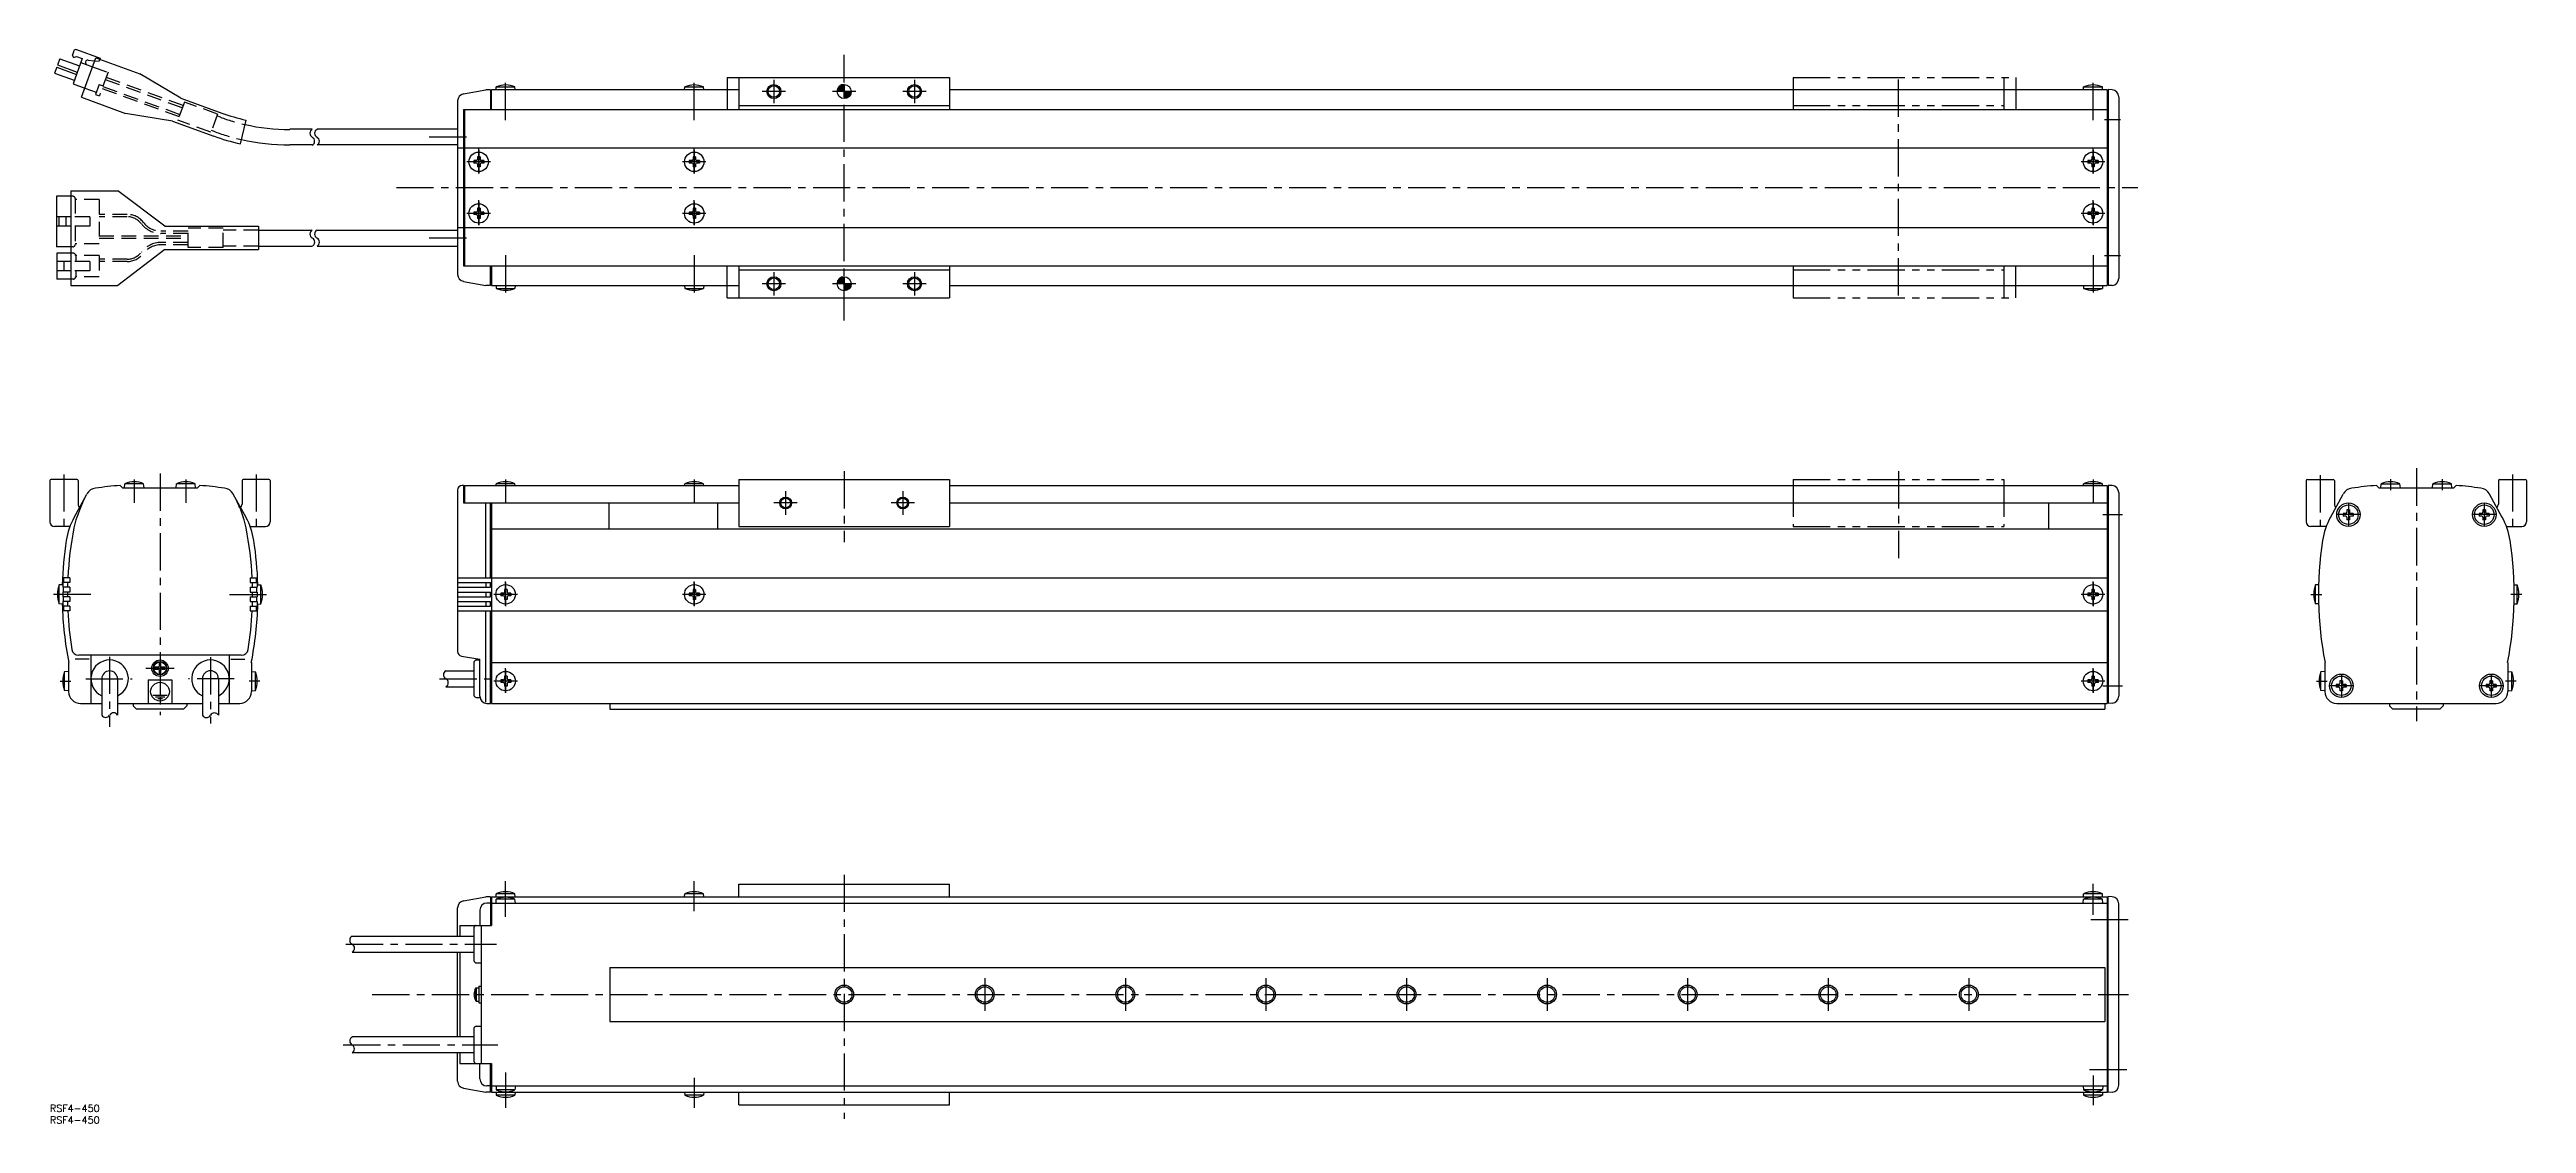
# Model space of a CAD drawing. Extents: x 0 to 1057, y -8 to 450.
import ezdxf

# ---------------------------------------------------------------- set-up
doc = ezdxf.new("R2010")
doc.units = 0
doc.header["$LTSCALE"] = 0.5
for name, pattern in [('CENTER', [50.8, 31.75, -6.35, 6.35, -6.35]), ('DASHED', [19.05, 12.7, -6.35]), ('PHANTOM', [63.5, 31.75, -6.35, 6.35, -6.35, 6.35, -6.35])]:
    doc.linetypes.add(name, pattern=pattern)
for name, color, linetype in [('MSM_CENTER', 1, 'CENTER'), ('MSM_CONTINUOUS', 7, 'CONTINUOUS'), ('MSM_DASHED', 4, 'DASHED'), ('MSM_IMAGINARY', 6, 'PHANTOM'), ('MSM_NARROW', 5, 'CONTINUOUS'), ('MSM_PART_NUMBER', 7, 'CONTINUOUS')]:
    doc.layers.add(name, color=color, linetype=linetype)
doc.styles.get("Standard").update_dxf_attribs({"font": 'txt.shx', "height": 6, "bigfont": 'bigfont.shx'})

# ---------------------------------------------------------------- blocks, each defined once
blk = doc.blocks.new('*U55')
at = {"layer": 'MSM_PART_NUMBER'}
blk.add_text('RSF4-450', height=3, dxfattribs=at).set_placement((0, -3))
blk = doc.blocks.new('*U56')
at = {"layer": 'MSM_PART_NUMBER'}
blk.add_text('RSF4-450', height=3, dxfattribs=at).set_placement((0, -8))
blk = doc.blocks.new('*U58')
at = {"layer": 'MSM_CONTINUOUS', "linetype": 'CONTINUOUS'}
for p, q in [((336.9, 434.3), (336.2, 433.4)), ((337.9, 435), (336.9, 434.3)), ((339, 435.2), (337.9, 435)), ((339, 435), (339, 435.2)), ((339, 435), (339, 434.3)), ((339, 434.3), (339, 433.4)), ((336.2, 433.4), (336, 432.2)), ((339, 433.4), (339, 432.2))]:
    blk.add_line(p, q, dxfattribs=at)
for points in [[(336.9, 434.3), (336.2, 433.4), (339, 433.4)], [(337.9, 435), (336.9, 434.3), (339, 434.3)], [(339, 435.2), (337.9, 435), (339, 435)], [(336.2, 433.4), (336, 432.2), (339, 432.2)]]:
    blk.add_solid(points, dxfattribs=at)
at = {"layer": 'MSM_CONTINUOUS', "linetype": 'CONTINUOUS', "extrusion": (0, 0, -1)}
for points in [[(-336.9, 434.3), (-339, 434.3), (-339, 433.4)], [(-337.9, 435), (-339, 435), (-339, 434.3)], [(-336.2, 433.4), (-339, 433.4), (-339, 432.2)]]:
    blk.add_solid(points, dxfattribs=at)
blk = doc.blocks.new('*U59')
at = {"layer": 'MSM_CONTINUOUS', "linetype": 'CONTINUOUS'}
for p, q in [((339, 432.2), (339, 431.1)), ((339, 431.1), (339, 430.1)), ((339, 430.1), (339, 429.4)), ((340.1, 429.4), (339, 429.2)), ((339, 429.2), (339, 429.4)), ((341.1, 430.1), (340.1, 429.4)), ((341.8, 431.1), (341.1, 430.1)), ((342, 432.2), (341.8, 431.1))]:
    blk.add_line(p, q, dxfattribs=at)
for points in [[(339, 432.2), (339, 431.1), (341.8, 431.1)], [(339, 431.1), (339, 430.1), (341.1, 430.1)], [(339, 430.1), (339, 429.4), (340.1, 429.4)]]:
    blk.add_solid(points, dxfattribs=at)
at = {"layer": 'MSM_CONTINUOUS', "linetype": 'CONTINUOUS', "extrusion": (0, 0, -1)}
for points in [[(-339, 432.2), (-342, 432.2), (-341.8, 431.1)], [(-339, 431.1), (-341.8, 431.1), (-341.1, 430.1)], [(-339, 430.1), (-341.1, 430.1), (-340.1, 429.4)], [(-339, 429.4), (-340.1, 429.4), (-339, 429.2)]]:
    blk.add_solid(points, dxfattribs=at)
blk = doc.blocks.new('*U60')
at = {"layer": 'MSM_CONTINUOUS', "linetype": 'CONTINUOUS'}
for p, q in [((336.2, 351.4), (336, 350.2)), ((336.9, 352.3), (336.2, 351.4)), ((337.9, 353), (336.9, 352.3)), ((339, 353.2), (337.9, 353)), ((339, 353), (339, 353.2)), ((339, 353), (339, 352.3)), ((339, 352.3), (339, 351.4)), ((339, 351.4), (339, 350.2))]:
    blk.add_line(p, q, dxfattribs=at)
for points in [[(336.2, 351.4), (336, 350.2), (339, 350.2)], [(336.9, 352.3), (336.2, 351.4), (339, 351.4)], [(337.9, 353), (336.9, 352.3), (339, 352.3)], [(339, 353.2), (337.9, 353), (339, 353)]]:
    blk.add_solid(points, dxfattribs=at)
at = {"layer": 'MSM_CONTINUOUS', "linetype": 'CONTINUOUS', "extrusion": (0, 0, -1)}
for points in [[(-336.2, 351.4), (-339, 351.4), (-339, 350.2)], [(-336.9, 352.3), (-339, 352.3), (-339, 351.4)], [(-337.9, 353), (-339, 353), (-339, 352.3)]]:
    blk.add_solid(points, dxfattribs=at)
blk = doc.blocks.new('*U61')
at = {"layer": 'MSM_CONTINUOUS', "linetype": 'CONTINUOUS'}
for p, q in [((339, 350.2), (339, 349.1)), ((339, 349.1), (339, 348.1)), ((341.8, 349.1), (341.1, 348.1)), ((342, 350.2), (341.8, 349.1)), ((339, 348.1), (339, 347.4)), ((340.1, 347.4), (339, 347.2)), ((339, 347.2), (339, 347.4)), ((341.1, 348.1), (340.1, 347.4))]:
    blk.add_line(p, q, dxfattribs=at)
for points in [[(339, 350.2), (339, 349.1), (341.8, 349.1)], [(339, 349.1), (339, 348.1), (341.1, 348.1)], [(339, 348.1), (339, 347.4), (340.1, 347.4)]]:
    blk.add_solid(points, dxfattribs=at)
at = {"layer": 'MSM_CONTINUOUS', "linetype": 'CONTINUOUS', "extrusion": (0, 0, -1)}
for points in [[(-339, 350.2), (-342, 350.2), (-341.8, 349.1)], [(-339, 349.1), (-341.8, 349.1), (-341.1, 348.1)], [(-339, 348.1), (-341.1, 348.1), (-340.1, 347.4)], [(-339, 347.4), (-340.1, 347.4), (-339, 347.2)]]:
    blk.add_solid(points, dxfattribs=at)

msp = doc.modelspace()

# ---------------------------------------------------------------- linework, layer by layer
at = {"layer": 'MSM_CENTER'}
for p, q in [((339, 334.5), (339, 447.9)), ((194.5, 420), (194.5, 437.2)), ((275, 420), (275, 436.6)), ((309, 437.2), (309, 427.2)), ((369, 437.2), (369, 427.2)), ((789, 345.2), (789, 437.8)), ((872, 420), (872, 436.6)), ((314, 432.2), (304, 432.2)), ((344, 432.2), (334, 432.2)), ((374, 432.2), (364, 432.2)), ((177.8, 412.7), (161.3, 412.7)), ((876.9, 420.2), (883.8, 420.2)), ((188, 402.2), (178, 402.2)), ((183, 397.3), (183, 407.8)), ((183, 407.2), (183, 397.2)), ((183, 397.2), (183, 407.2)), ((280, 402.2), (270, 402.2)), ((275, 397.3), (275, 407.8)), ((275, 407.2), (275, 397.2)), ((877, 402.2), (867, 402.2)), ((872, 397.3), (872, 407.8)), ((872, 407.2), (872, 397.2)), ((147.9, 391.2), (891.1, 391.2)), ((183, 375.3), (183, 385.8)), ((183, 385.2), (183, 375.2)), ((183, 385.2), (183, 375.2)), ((275, 375.3), (275, 385.8)), ((275, 385.2), (275, 375.2)), ((872, 375.3), (872, 385.8)), ((872, 385.2), (872, 375.2)), ((188, 380.2), (178, 380.2)), ((280, 380.2), (270, 380.2)), ((877, 380.2), (867, 380.2)), ((177.8, 369.7), (161.3, 369.7)), ((194.5, 362.4), (194.5, 345.8)), ((275, 362.4), (275, 345.8)), ((872, 362.4), (872, 345.8)), ((876.9, 362.2), (883.8, 362.2)), ((314, 350.2), (304, 350.2)), ((309, 355.2), (309, 345.2)), ((344, 350.2), (334, 350.2)), ((374, 350.2), (364, 350.2)), ((369, 355.2), (369, 345.2)), ((6, 268.9), (6, 246.8)), ((36, 266.7), (36, 256.7)), ((47, 269.2), (47, 166.1)), ((58, 266.7), (58, 256.7)), ((88, 268.9), (88, 246.8)), ((194.5, 266.7), (194.5, 256.7)), ((275, 266.7), (275, 256.7)), ((339, 270.2), (339, 239.9)), ((789, 270.2), (789, 233.2)), ((872, 266.7), (872, 256.7)), ((969, 268.5), (969, 246.5)), ((999, 266.8), (999, 262.2)), ((1010, 271.5), (1010, 163.6)), ((1010, 271.3), (1010, 167.4)), ((1021, 266.8), (1021, 262.2)), ((1051, 268.9), (1051, 246.8)), ((319, 256.7), (309, 256.7)), ((314, 261.7), (314, 251.6)), ((369, 256.7), (359, 256.7)), ((364, 261.7), (364, 251.6)), ((981, 256.7), (981, 246.7)), ((1039, 256.7), (1039, 246.7)), ((876.2, 251.7), (884.6, 251.7)), ((986, 251.7), (976, 251.7)), ((1044, 251.7), (1034, 251.7)), ((194.5, 212.8), (194.5, 223.2)), ((194.5, 222.7), (194.5, 212.7)), ((275, 212.8), (275, 223.2)), ((275, 222.7), (275, 212.7)), ((872, 212.8), (872, 223.2)), ((872, 222.7), (872, 212.7)), ((17.4, 217.7), (-0.2, 217.7)), ((76.6, 217.7), (94.2, 217.7)), ((199.5, 217.7), (189.5, 217.7)), ((280, 217.7), (270, 217.7)), ((877, 217.7), (867, 217.7)), ((965, 217.7), (969.6, 217.7)), ((1055, 217.7), (1050.4, 217.7)), ((25.5, 191.1), (25.5, 161.2)), ((68.5, 190.9), (68.5, 162.6)), ((4.4, 180.7), (8.9, 180.7)), ((15.3, 181.7), (35.1, 181.7)), ((41, 186.2), (53, 186.2)), ((78.7, 181.7), (59.1, 181.7)), ((89.6, 180.7), (85.1, 180.7)), ((166.3, 181.7), (190.6, 181.7)), ((199.5, 180.7), (189.5, 180.7)), ((194.5, 175.8), (194.5, 186.2)), ((194.5, 185.7), (194.5, 175.7)), ((877, 180.7), (867, 180.7)), ((872, 175.8), (872, 186.2)), ((872, 185.7), (872, 175.7)), ((967.4, 180.7), (971.9, 180.7)), ((978, 183.7), (978, 173.7)), ((1042, 183.7), (1042, 173.7)), ((1052.6, 180.7), (1048.1, 180.7)), ((876.2, 178.7), (884.6, 178.7)), ((983, 178.7), (973, 178.7)), ((1047, 178.7), (1037, 178.7)), ((194.5, 80.2), (194.5, 95.4)), ((275, 82.5), (275, 95.4)), ((339, 98.1), (339, -6.1)), ((872, 81), (872, 94.2)), ((871.1, 79), (887.2, 79)), ((126.3, 68.5), (190.6, 68.5)), ((399, 54), (399, 40)), ((459, 54), (459, 40)), ((519, 54), (519, 40)), ((579, 54), (579, 40)), ((639, 54), (639, 40)), ((699, 54), (699, 40)), ((759, 54), (759, 40)), ((819, 54), (819, 40)), ((137.6, 47), (887.2, 47)), ((125.2, 25.5), (191.2, 25.5)), ((194.5, 13.8), (194.5, -1.4)), ((275, 11.5), (275, -1.4)), ((870.5, 15), (887.2, 15)), ((872, 12.5), (872, -0.2))]:
    msp.add_line(p, q, dxfattribs=at)
at = {"layer": 'MSM_CONTINUOUS'}
for p, q in [((4.2, 446.1), (3.2, 443.6)), ((4.2, 446.1), (12.6, 443.1)), ((10.2, 449.5), (9.6, 447.8)), ((10.1, 446.7), (9.6, 447.8)), ((13.8, 446.3), (9.9, 435.5)), ((10.1, 446.7), (11.3, 447.2)), ((11.3, 450.1), (21.5, 446.4)), ((11.3, 447.2), (13.8, 446.3)), ((13.2, 444.6), (18.2, 442.8)), ((13.5, 429.8), (19.6, 446.6)), ((16.3, 445.6), (19.1, 445.3)), ((19.6, 446.6), (38.4, 439.8)), ((21.5, 446.4), (21.3, 446)), ((2.9, 442.6), (2, 440.1)), ((2, 440.1), (10.4, 437)), ((2.9, 442.6), (11.3, 439.5)), ((3.2, 443.6), (11.7, 440.5)), ((9.9, 435.5), (14.9, 433.6)), ((55.9, 429.4), (38.4, 439.8)), ((190.4, 432.9), (190.5, 434.2)), ((190.5, 434.2), (198.5, 434.2)), ((198.6, 432.9), (198.5, 434.2)), ((270.9, 432.9), (271, 434.2)), ((271, 434.2), (279, 434.2)), ((279.1, 432.9), (279, 434.2)), ((294, 438.2), (384, 438.2)), ((294, 438.2), (294, 424.5)), ((384, 438.2), (384, 424.5)), ((867.9, 432.9), (868, 434.2)), ((868, 434.2), (876, 434.2)), ((876.1, 432.9), (876, 434.2)), ((13.5, 429.8), (32.3, 422.9)), ((52.3, 419.6), (32.3, 422.9)), ((55.9, 429.4), (73.4, 423)), ((174, 428.2), (174, 354.2)), ((176.5, 431.2), (186, 432.9)), ((176.5, 424.5), (176.5, 357.9)), ((176.5, 424.5), (878, 424.5)), ((177, 424.5), (177, 357.9)), ((188, 432.9), (186, 432.9)), ((188, 432.9), (188, 424.5)), ((188, 432.4), (188.5, 432.4)), ((188.5, 424.5), (188.5, 432.9)), ((294, 432.9), (188.5, 432.9)), ((294, 426.2), (384, 426.2)), ((878, 432.9), (384, 432.9)), ((878, 432.9), (878, 349.5)), ((878, 432.5), (878.5, 432.5)), ((880.2, 432.9), (878.5, 433)), ((878.5, 433), (878.5, 349.4)), ((883, 429.9), (883, 352.5)), ((52.3, 419.6), (69.9, 413.2)), ((81.4, 409.9), (83.7, 420)), ((112, 416.1), (102.4, 416.1)), ((174, 416.1), (114, 416.1)), ((112, 409.4), (102.4, 409.4)), ((174, 409.4), (114, 409.4)), ((174, 408.2), (176.5, 408.2)), ((177, 408.2), (878, 408.2)), ((182, 402.8), (180.9, 402.8)), ((180.9, 402.8), (180.9, 401.7)), ((183.6, 404.4), (182.5, 404.4)), ((182.5, 404.4), (182.5, 403.3)), ((183.6, 404.4), (183.6, 403.3)), ((185.2, 402.8), (184.1, 402.8)), ((185.2, 402.8), (185.2, 401.7)), ((274, 402.8), (272.9, 402.8)), ((272.9, 402.8), (272.9, 401.7)), ((274.5, 404.4), (274.5, 403.3)), ((275.6, 404.4), (274.5, 404.4)), ((275.6, 404.4), (275.6, 403.3)), ((277.2, 402.8), (276.1, 402.8)), ((277.2, 402.8), (277.2, 401.7)), ((871, 402.8), (869.8, 402.8)), ((869.8, 402.8), (869.8, 401.7)), ((872.5, 404.4), (871.5, 404.4)), ((871.5, 404.4), (871.5, 403.3)), ((872.5, 404.4), (872.5, 403.3)), ((874.2, 402.8), (873.1, 402.8)), ((874.2, 402.8), (874.2, 401.7)), ((182, 401.7), (180.9, 401.7)), ((182.5, 401.2), (182.5, 400.1)), ((183.6, 400.1), (182.5, 400.1)), ((183.6, 401.2), (183.6, 400.1)), ((185.2, 401.7), (184.1, 401.7)), ((274, 401.7), (272.9, 401.7)), ((274.5, 401.2), (274.5, 400.1)), ((275.6, 400.1), (274.5, 400.1)), ((275.6, 401.2), (275.6, 400.1)), ((277.2, 401.7), (276.1, 401.7)), ((871, 401.7), (869.8, 401.7)), ((871.5, 401.2), (871.5, 400.1)), ((872.5, 400.1), (871.5, 400.1)), ((872.5, 401.2), (872.5, 400.1)), ((874.2, 401.7), (873.1, 401.7)), ((9, 387.5), (2.8, 387.5)), ((2.8, 387.5), (2.8, 366)), ((9, 389.9), (29, 389.9)), ((9, 389.9), (9, 349.5)), ((49, 374.7), (29, 389.9)), ((182, 380.8), (180.9, 380.8)), ((180.9, 380.8), (180.9, 379.7)), ((182.5, 382.4), (182.5, 381.3)), ((183.6, 382.4), (182.5, 382.4)), ((183.6, 382.4), (183.6, 381.3)), ((185.2, 380.8), (184.1, 380.8)), ((185.2, 380.8), (185.2, 379.7)), ((274, 380.8), (272.9, 380.8)), ((272.9, 380.8), (272.9, 379.7)), ((274.5, 382.4), (274.5, 381.3)), ((275.6, 382.4), (274.5, 382.4)), ((275.6, 382.4), (275.6, 381.3)), ((277.2, 380.8), (276.1, 380.8)), ((277.2, 380.8), (277.2, 379.7)), ((869.8, 380.8), (869.8, 379.7)), ((871, 380.8), (869.8, 380.8)), ((872.5, 382.4), (871.5, 382.4)), ((871.5, 382.4), (871.5, 381.3)), ((872.5, 382.4), (872.5, 381.3)), ((874.2, 380.8), (873.1, 380.8)), ((874.2, 380.8), (874.2, 379.7)), ((9, 378.7), (2.8, 378.7)), ((9, 374.7), (2.8, 374.7)), ((3.8, 378.7), (3.8, 374.7)), ((6.8, 378.7), (6.8, 374.7)), ((49, 374.7), (89, 374.7)), ((89, 374.7), (89, 364.8)), ((89, 373.1), (112, 373.1)), ((114, 373.1), (174, 373.1)), ((174, 374.2), (176.5, 374.2)), ((177, 374.2), (878, 374.2)), ((182, 379.7), (180.9, 379.7)), ((182.5, 379.2), (182.5, 378.1)), ((183.6, 378.1), (182.5, 378.1)), ((183.6, 379.2), (183.6, 378.1)), ((185.2, 379.7), (184.1, 379.7)), ((274, 379.7), (272.9, 379.7)), ((274.5, 379.2), (274.5, 378.1)), ((275.6, 378.1), (274.5, 378.1)), ((275.6, 379.2), (275.6, 378.1)), ((277.2, 379.7), (276.1, 379.7)), ((871, 379.7), (869.8, 379.7)), ((871.5, 379.2), (871.5, 378.1)), ((872.5, 378.1), (871.5, 378.1)), ((872.5, 379.2), (872.5, 378.1)), ((874.2, 379.7), (873.1, 379.7)), ((9, 366), (2.8, 366)), ((3, 363.2), (3, 352.2)), ((9, 363.2), (3, 363.2)), ((9, 359.7), (3, 359.7)), ((6, 359.7), (6, 355.7)), ((49, 364.8), (29, 349.5)), ((49, 364.8), (89, 364.8)), ((89, 366.3), (112, 366.3)), ((114, 366.3), (174, 366.3)), ((9, 355.7), (3, 355.7)), ((9, 352.2), (3, 352.2)), ((9, 349.5), (29, 349.5)), ((176.5, 357.9), (878, 357.9)), ((176.5, 351.2), (186, 349.5)), ((188, 349.5), (186, 349.5)), ((188, 349.5), (188, 357.9)), ((188, 350), (188.5, 350)), ((188.5, 357.9), (188.5, 349.5)), ((188.5, 349.5), (294, 349.5)), ((190.4, 349.5), (190.5, 348.2)), ((198.6, 349.5), (198.5, 348.2)), ((270.9, 349.5), (271, 348.2)), ((279.1, 349.5), (279, 348.2)), ((294, 357.9), (294, 344.2)), ((294, 356.2), (384, 356.2)), ((384, 357.9), (384, 344.2)), ((384, 349.5), (878, 349.5)), ((867.9, 349.5), (868, 348.2)), ((876.1, 349.5), (876, 348.2)), ((878, 349.9), (878.5, 349.9)), ((880.2, 349.5), (878.5, 349.4)), ((190.5, 348.2), (198.5, 348.2)), ((271, 348.2), (279, 348.2)), ((294, 344.2), (384, 344.2)), ((868, 348.2), (876, 348.2)), ((0, 266.2), (0, 248.7)), ((11.5, 266.7), (0.5, 266.7)), ((12, 266.2), (12, 256.2)), ((31.9, 263.2), (32, 264.9)), ((40, 264.9), (32, 264.9)), ((40.2, 263.2), (40, 264.9)), ((53.9, 263.2), (54, 264.9)), ((62, 264.9), (54, 264.9)), ((62.2, 263.2), (62, 264.9)), ((82, 266.2), (82, 256.2)), ((93.5, 266.7), (82.5, 266.7)), ((94, 266.2), (94, 248.7)), ((190.4, 264.2), (190.5, 264.9)), ((198.5, 264.9), (190.5, 264.9)), ((198.6, 264.2), (198.5, 264.9)), ((270.9, 264.2), (271, 264.9)), ((279, 264.9), (271, 264.9)), ((279.1, 264.2), (279, 264.9)), ((294, 266.7), (384, 266.7)), ((294, 266.7), (294, 246.7)), ((384, 266.7), (384, 246.7)), ((867.9, 264.2), (868, 264.9)), ((876, 264.9), (868, 264.9)), ((876.1, 264.2), (876, 264.9)), ((963, 266.2), (963, 248.7)), ((963.5, 266.7), (974.5, 266.7)), ((975, 266.2), (975, 256.2)), ((994.9, 263.2), (995, 264.9)), ((995, 264.9), (1003, 264.9)), ((1003.2, 263.2), (1003, 264.9)), ((1016.9, 263.2), (1017, 264.9)), ((1017, 264.9), (1025, 264.9)), ((1025.2, 263.2), (1025, 264.9)), ((1045, 266.2), (1045, 256.2)), ((1045.5, 266.7), (1056.5, 266.7)), ((1057, 266.2), (1057, 248.7)), ((10.3, 250.5), (15.8, 260.5)), ((13, 254.7), (11.5, 250.5)), ((30, 264.2), (31, 263.2)), ((31, 263.2), (63, 263.2)), ((63, 263.2), (64, 264.2)), ((83.7, 250.5), (78.2, 260.5)), ((81, 254.7), (82.5, 250.5)), ((174, 262.2), (174, 193.3)), ((176.5, 264.2), (176, 264.2)), ((176.5, 264.2), (176.5, 256.7)), ((177, 263.7), (176.5, 263.7)), ((176.5, 256.7), (294, 256.7)), ((177, 264.2), (177, 256.7)), ((177, 264.2), (294, 264.2)), ((186, 224.7), (186, 256.7)), ((188, 224.7), (188, 256.7)), ((188.5, 256.7), (188.5, 171.2)), ((238.5, 256.7), (238.5, 245.7)), ((285, 256.7), (285, 245.7)), ((384, 264.2), (878, 264.2)), ((384, 256.7), (878, 256.7)), ((853, 256.7), (853, 245.7)), ((878, 264.2), (878, 171.2)), ((878.5, 263.7), (878, 263.7)), ((880.2, 264.1), (878.5, 264.2)), ((878.5, 264.2), (878.5, 171.2)), ((883, 261.1), (883, 174.3)), ((973.3, 250.5), (978.8, 260.5)), ((980.4, 253.8), (980.4, 252.7)), ((981.5, 253.8), (980.4, 253.8)), ((981.5, 253.8), (981.5, 252.7)), ((993, 264.2), (994, 263.2)), ((994, 263.2), (1026, 263.2)), ((1026, 263.2), (1027, 264.2)), ((1038.4, 253.8), (1038.4, 252.7)), ((1039.5, 253.8), (1038.4, 253.8)), ((1039.5, 253.8), (1039.5, 252.7)), ((1046.7, 250.5), (1041.2, 260.5)), ((8.5, 246.7), (2, 246.7)), ((85.5, 246.7), (92, 246.7)), ((188.5, 245.7), (878, 245.7)), ((294, 246.7), (384, 246.7)), ((971.5, 246.7), (965, 246.7)), ((979.9, 252.2), (978.8, 252.2)), ((978.8, 252.2), (978.8, 251.1)), ((979.9, 251.1), (978.8, 251.1)), ((980.4, 250.6), (980.4, 249.5)), ((981.5, 249.5), (980.4, 249.5)), ((981.5, 250.6), (981.5, 249.5)), ((983.1, 252.2), (982, 252.2)), ((983.1, 251.1), (982, 251.1)), ((983.1, 252.2), (983.1, 251.1)), ((1037.9, 252.2), (1036.8, 252.2)), ((1036.8, 252.2), (1036.8, 251.1)), ((1037.9, 251.1), (1036.8, 251.1)), ((1038.4, 250.6), (1038.4, 249.5)), ((1039.5, 249.5), (1038.4, 249.5)), ((1039.5, 250.6), (1039.5, 249.5)), ((1041.1, 252.2), (1040, 252.2)), ((1041.1, 251.1), (1040, 251.1)), ((1041.1, 252.2), (1041.1, 251.1)), ((1048.5, 246.7), (1055, 246.7)), ((8.5, 224.7), (5.3, 224.7)), ((8.5, 222.7), (5.5, 222.7)), ((5.5, 222.7), (5.5, 220.7)), ((8.5, 224.7), (8.5, 222.7)), ((85.5, 224.7), (85.5, 222.7)), ((85.5, 224.7), (88.7, 224.7)), ((85.5, 222.7), (88.5, 222.7)), ((88.5, 222.7), (88.5, 220.7)), ((174, 224.7), (878, 224.7)), ((174, 222.7), (188, 222.7)), ((186, 222.7), (186, 220.7)), ((188, 220.7), (188, 222.7)), ((5.5, 221.8), (4, 221.7)), ((4, 213.7), (4, 221.7)), ((5.5, 213.5), (4, 213.7)), ((8.5, 220.7), (5.5, 220.7)), ((8.5, 218.7), (5.5, 218.7)), ((5.5, 218.7), (5.5, 216.7)), ((8.5, 216.7), (5.5, 216.7)), ((5.5, 214.7), (5.5, 212.7)), ((8.5, 214.7), (5.5, 214.7)), ((8.5, 212.7), (5.5, 212.7)), ((8.5, 220.7), (8.5, 218.7)), ((8.5, 216.7), (8.5, 214.7)), ((8.5, 212.7), (8.5, 210.7)), ((85.5, 220.7), (88.5, 220.7)), ((85.5, 220.7), (85.5, 218.7)), ((85.5, 218.7), (88.5, 218.7)), ((85.5, 216.7), (85.5, 214.7)), ((85.5, 216.7), (88.5, 216.7)), ((85.5, 214.7), (88.5, 214.7)), ((85.5, 212.7), (85.5, 210.7)), ((85.5, 212.7), (88.5, 212.7)), ((88.5, 221.8), (90, 221.7)), ((88.5, 218.7), (88.5, 216.7)), ((88.5, 214.7), (88.5, 212.7)), ((88.5, 213.5), (90, 213.7)), ((90, 213.7), (90, 221.7)), ((174, 220.7), (188, 220.7)), ((174, 218.7), (188, 218.7)), ((174, 216.7), (188, 216.7)), ((174, 214.7), (188, 214.7)), ((174, 212.7), (188, 212.7)), ((186, 218.7), (186, 216.7)), ((186, 214.7), (186, 212.7)), ((188, 216.7), (188, 218.7)), ((188, 212.7), (188, 214.7)), ((193.5, 218.2), (192.4, 218.2)), ((192.4, 218.2), (192.4, 217.1)), ((193.5, 217.1), (192.4, 217.1)), ((194, 219.8), (194, 218.7)), ((195.1, 219.8), (194, 219.8)), ((194, 216.6), (194, 215.5)), ((195.1, 215.5), (194, 215.5)), ((195.1, 219.8), (195.1, 218.7)), ((195.1, 216.6), (195.1, 215.5)), ((196.7, 218.2), (195.6, 218.2)), ((196.7, 217.1), (195.6, 217.1)), ((196.7, 218.2), (196.7, 217.1)), ((274, 218.2), (272.9, 218.2)), ((272.9, 218.2), (272.9, 217.1)), ((274, 217.1), (272.9, 217.1)), ((274.5, 219.8), (274.5, 218.7)), ((275.6, 219.8), (274.5, 219.8)), ((274.5, 216.6), (274.5, 215.5)), ((275.6, 215.5), (274.5, 215.5)), ((275.6, 219.8), (275.6, 218.7)), ((275.6, 216.6), (275.6, 215.5)), ((277.2, 218.2), (276.1, 218.2)), ((277.2, 217.1), (276.1, 217.1)), ((277.2, 218.2), (277.2, 217.1)), ((871, 218.2), (869.8, 218.2)), ((869.8, 218.2), (869.8, 217.1)), ((871, 217.1), (869.8, 217.1)), ((871.5, 219.8), (871.5, 218.7)), ((872.5, 219.8), (871.5, 219.8)), ((871.5, 216.6), (871.5, 215.5)), ((872.5, 215.5), (871.5, 215.5)), ((872.5, 219.8), (872.5, 218.7)), ((872.5, 216.6), (872.5, 215.5)), ((874.2, 218.2), (873.1, 218.2)), ((874.2, 217.1), (873.1, 217.1)), ((874.2, 218.2), (874.2, 217.1)), ((968.2, 221.8), (967, 221.7)), ((967, 213.7), (967, 221.7)), ((968.2, 213.6), (967, 213.7)), ((1051.8, 221.8), (1053, 221.7)), ((1051.8, 213.6), (1053, 213.7)), ((1053, 213.7), (1053, 221.7)), ((8.5, 210.7), (5.3, 210.7)), ((85.5, 210.7), (88.7, 210.7)), ((174, 210.7), (878, 210.7)), ((186, 171.7), (186, 210.7)), ((188, 171.2), (188, 210.7)), ((81.7, 191.7), (12.3, 191.7)), ((17.5, 191.7), (17.5, 171.2)), ((76.5, 191.7), (76.5, 171.2)), ((175.7, 191.4), (183.5, 190)), ((8, 184.8), (6.3, 184.7)), ((6.3, 176.7), (6.3, 184.7)), ((8, 188.7), (8, 176.2)), ((16.8, 190), (10.8, 190)), ((22.1, 181.7), (22.1, 166.2)), ((28.9, 181.7), (28.9, 166.2)), ((42, 181.2), (52, 181.2)), ((42, 181.2), (42, 171.2)), ((44.8, 186.6), (44.8, 185.8)), ((46.1, 186.6), (44.8, 186.6)), ((44.8, 185.8), (46.1, 185.8)), ((46.6, 188.3), (46.6, 187.1)), ((47.4, 188.3), (46.6, 188.3)), ((46.6, 185.3), (46.6, 184)), ((46.6, 184), (47.4, 184)), ((47.4, 187.1), (47.4, 188.3)), ((47.4, 184), (47.4, 185.3)), ((49.1, 186.6), (47.9, 186.6)), ((47.9, 185.8), (49.1, 185.8)), ((49.1, 185.8), (49.1, 186.6)), ((52, 181.2), (52, 171.2)), ((65.1, 181.7), (65.1, 166.2)), ((71.9, 181.7), (71.9, 166.2)), ((77.2, 190), (83.2, 190)), ((86, 188.7), (86, 176.2)), ((86, 184.8), (87.7, 184.7)), ((87.7, 176.7), (87.7, 184.7)), ((169, 185.1), (181, 185.1)), ((181, 188.7), (181, 174.7)), ((182, 189.7), (183.5, 189.7)), ((183.5, 174.2), (183.5, 190)), ((188.5, 188.7), (878, 188.7)), ((193.5, 181.2), (192.4, 181.2)), ((192.4, 181.2), (192.4, 180.1)), ((193.5, 180.1), (192.4, 180.1)), ((194, 182.8), (194, 181.7)), ((195.1, 182.8), (194, 182.8)), ((195.1, 182.8), (195.1, 181.7)), ((196.7, 181.2), (195.6, 181.2)), ((196.7, 180.1), (195.6, 180.1)), ((196.7, 181.2), (196.7, 180.1)), ((871, 181.2), (869.8, 181.2)), ((869.8, 181.2), (869.8, 180.1)), ((871, 180.1), (869.8, 180.1)), ((871.5, 182.8), (871.5, 181.7)), ((872.5, 182.8), (871.5, 182.8)), ((872.5, 182.8), (872.5, 181.7)), ((874.2, 181.2), (873.1, 181.2)), ((874.2, 180.1), (873.1, 180.1)), ((874.2, 181.2), (874.2, 180.1)), ((971, 184.8), (969.3, 184.7)), ((969.3, 176.7), (969.3, 184.7)), ((971, 188.7), (971, 176.2)), ((977.4, 180.8), (977.4, 179.7)), ((978.5, 180.8), (977.4, 180.8)), ((978.5, 180.8), (978.5, 179.7)), ((1041.4, 180.8), (1041.4, 179.7)), ((1042.5, 180.8), (1041.4, 180.8)), ((1042.5, 180.8), (1042.5, 179.7)), ((1049, 188.7), (1049, 176.2)), ((1049, 184.8), (1050.7, 184.7)), ((1050.7, 176.7), (1050.7, 184.7)), ((8, 176.5), (6.3, 176.7)), ((13, 171.2), (22.1, 171.2)), ((28.9, 171.2), (65.1, 171.2)), ((35.5, 171.2), (35.5, 170.2)), ((35.5, 170.2), (37, 168.7)), ((44, 174.7), (50, 174.7)), ((45, 174), (49, 174)), ((46, 173.3), (48, 173.3)), ((47, 179.5), (47, 174.7)), ((57, 168.7), (58.5, 170.2)), ((58.5, 171.2), (58.5, 170.2)), ((71.9, 171.2), (81, 171.2)), ((86, 176.5), (87.7, 176.7)), ((169, 178.3), (181, 178.3)), ((182, 173.7), (183.5, 173.7)), ((186.5, 171.2), (188, 171.2)), ((188.5, 171.7), (188, 171.7)), ((188.5, 171.2), (878, 171.2)), ((194, 179.6), (194, 178.5)), ((195.1, 178.5), (194, 178.5)), ((195.1, 179.6), (195.1, 178.5)), ((239, 171.2), (239, 168.7)), ((871.5, 179.6), (871.5, 178.5)), ((872.5, 178.5), (871.5, 178.5)), ((872.5, 179.6), (872.5, 178.5)), ((877, 171.2), (877, 168.7)), ((878, 171.7), (878.5, 171.7)), ((880.2, 171.3), (878.5, 171.2)), ((971, 176.5), (969.3, 176.7)), ((976.9, 179.2), (975.8, 179.2)), ((975.8, 179.2), (975.8, 178.1)), ((976.9, 178.1), (975.8, 178.1)), ((976, 171.2), (1044, 171.2)), ((977.4, 177.6), (977.4, 176.5)), ((978.5, 176.5), (977.4, 176.5)), ((978.5, 177.6), (978.5, 176.5)), ((980.1, 179.2), (979, 179.2)), ((980.1, 178.1), (979, 178.1)), ((980.1, 179.2), (980.1, 178.1)), ((998.5, 171.2), (998.5, 170.2)), ((998.5, 170.2), (1000, 168.7)), ((1020, 168.7), (1021.5, 170.2)), ((1021.5, 171.2), (1021.5, 170.2)), ((1040.9, 179.2), (1039.8, 179.2)), ((1039.8, 179.2), (1039.8, 178.1)), ((1040.9, 178.1), (1039.8, 178.1)), ((1041.4, 177.6), (1041.4, 176.5)), ((1042.5, 176.5), (1041.4, 176.5)), ((1042.5, 177.6), (1042.5, 176.5)), ((1044.1, 179.2), (1043, 179.2)), ((1044.1, 178.1), (1043, 178.1)), ((1044.1, 179.2), (1044.1, 178.1)), ((1049, 176.5), (1050.7, 176.7)), ((57, 168.7), (37, 168.7)), ((239, 168.7), (877, 168.7)), ((1020, 168.7), (1000, 168.7)), ((176.5, 87), (186, 88.7)), ((188, 88.7), (186, 88.7)), ((188, 86), (186.5, 86)), ((188, 88.7), (188, 76.5)), ((188.5, 88.2), (188, 88.2)), ((188.5, 88.7), (878, 88.7)), ((188.5, 88.7), (188.5, 76.5)), ((188.5, 86), (878, 86)), ((190.4, 88.7), (190.5, 90)), ((190.4, 86), (190.5, 87.7)), ((198.5, 90), (190.5, 90)), ((198.5, 87.7), (190.5, 87.7)), ((198.6, 88.7), (198.5, 90)), ((198.7, 86), (198.5, 87.7)), ((270.9, 88.7), (271, 90)), ((279, 90), (271, 90)), ((279.1, 88.7), (279, 90)), ((294, 94), (384, 94)), ((294, 88.7), (294, 94)), ((384, 88.7), (384, 94)), ((867.9, 88.7), (868, 90)), ((867.8, 86), (868, 87.7)), ((876, 90), (868, 90)), ((876, 87.7), (868, 87.7)), ((876.1, 88.7), (876, 90)), ((876.2, 86), (876, 87.7)), ((878, 88.7), (878, 5.3)), ((878, 88.3), (878.5, 88.3)), ((880.2, 88.7), (878.5, 88.8)), ((878.5, 5.2), (878.5, 88.8)), ((883, 8.3), (883, 85.7)), ((174, 71.9), (174, 84)), ((174.9, 76.5), (188.5, 76.5)), ((174.9, 76.5), (174.9, 71.9)), ((181, 75.5), (181, 61.5)), ((183.5, 83), (183.5, 76.5)), ((184, 76.5), (184, 17.5)), ((129, 71.9), (181, 71.9)), ((129, 65.1), (181, 65.1)), ((174, 28.9), (174, 65.1)), ((174.9, 65.1), (174.9, 28.9)), ((182, 60.5), (184, 60.5)), ((239, 58.5), (877, 58.5)), ((239, 58.5), (239, 35.5)), ((877, 58.5), (877, 35.5)), ((181.4, 47.4), (181, 47.4)), ((181, 46.6), (181.4, 46.6)), ((181.7, 49.7), (181.7, 44.3)), ((182, 49.8), (183, 49.9)), ((182, 49.8), (182, 44.2)), ((182, 44.2), (183, 44.1)), ((183, 50.5), (183, 43.5)), ((183, 50.5), (184, 50.5)), ((183, 43.5), (184, 43.5)), ((181, 32.5), (181, 18.5)), ((182, 33.5), (184, 33.5)), ((239, 35.5), (877, 35.5)), ((181, 28.9), (129, 28.9)), ((181, 22.1), (129, 22.1)), ((174, 10), (174, 22.1)), ((174.9, 22.1), (174.9, 17.5)), ((174.9, 17.5), (188.5, 17.5)), ((183.5, 11), (183.5, 17.5)), ((188, 5.3), (188, 17.5)), ((188.5, 17.5), (188.5, 5.3)), ((176.5, 7), (186, 5.3)), ((188, 5.3), (186, 5.3)), ((188, 8), (186.5, 8)), ((188.5, 5.8), (188, 5.8)), ((188.5, 8), (878, 8)), ((188.5, 5.3), (878, 5.3)), ((190.4, 8), (190.5, 6.3)), ((190.4, 5.3), (190.5, 4)), ((198.5, 6.3), (190.5, 6.3)), ((198.5, 4), (190.5, 4)), ((198.7, 8), (198.5, 6.3)), ((198.6, 5.3), (198.5, 4)), ((270.9, 5.3), (271, 4)), ((279, 4), (271, 4)), ((279.1, 5.3), (279, 4)), ((294, 0), (294, 5.3)), ((294, 0), (384, 0)), ((384, 0), (384, 5.3)), ((867.8, 8), (868, 6.3)), ((867.9, 5.3), (868, 4)), ((876, 6.3), (868, 6.3)), ((876, 4), (868, 4)), ((876.2, 8), (876, 6.3)), ((876.1, 5.3), (876, 4)), ((878, 5.7), (878.5, 5.7)), ((880.2, 5.3), (878.5, 5.2))]:
    msp.add_line(p, q, dxfattribs=at)
for centre, radius in [((309, 432.2), 2.46), ((339, 432.2), 3), ((369, 432.2), 2.46), ((183, 402.2), 4.15), ((275, 402.2), 4.15), ((872, 402.2), 4.15), ((183, 380.2), 4.15), ((275, 380.2), 4.15), ((872, 380.2), 4.15), ((309, 350.2), 2.46), ((339, 350.2), 3), ((369, 350.2), 2.46), ((314, 256.7), 2.07), ((364, 256.7), 2.07), ((981, 251.7), 5), ((981, 251.7), 4.15), ((1039, 251.7), 5), ((1039, 251.7), 4.15), ((194.5, 217.7), 4.15), ((275, 217.7), 4.15), ((872, 217.7), 4.15), ((47, 176.2), 4), ((47, 186.2), 3.5), ((47, 186.2), 2.88), ((47, 186.2), 2.84), ((47, 186.2), 2.69), ((194.5, 180.7), 4.15), ((872, 180.7), 4.15), ((978, 178.7), 5), ((978, 178.7), 4.15), ((1042, 178.7), 5), ((1042, 178.7), 4.15), ((339, 47), 3.32), ((399, 47), 3.32), ((459, 47), 3.32), ((519, 47), 3.32), ((579, 47), 3.32), ((639, 47), 3.32), ((699, 47), 3.32), ((759, 47), 3.32), ((819, 47), 3.32)]:
    msp.add_circle(centre, radius, dxfattribs=at)
for centre, radius, start, end in [((11, 449.2), 0.9, 70, 160), ((16.2, 444.6), 1.01, 84.3814, 250), ((194.5, 424.6), 10.4, 67.3871, 112.6129), ((275, 424.6), 10.4, 67.3871, 112.6129), ((872, 424.6), 10.4, 67.3871, 112.6129), ((102.4, 502.7), 84.8, 250, 257.2165), ((177, 428.2), 3, 100, 180), ((880, 429.9), 3, 360, 86), ((102.4, 502.7), 95.2, 250, 257.2165), ((102.4, 502.7), 86.7, 257.2165, 270), ((102.4, 502.7), 93.3, 257.2165, 270), ((182, 403.3), 0.5, 270, 0), ((184.1, 403.3), 0.5, 180, 270), ((274, 403.3), 0.5, 270, 0), ((276.1, 403.3), 0.5, 180, 270), ((871, 403.3), 0.5, 270, 0), ((873.1, 403.3), 0.5, 180, 270), ((182, 401.2), 0.5, 0, 90), ((184.1, 401.2), 0.5, 90, 180), ((274, 401.2), 0.5, 0, 90), ((276.1, 401.2), 0.5, 90, 180), ((871, 401.2), 0.5, 0, 90), ((873.1, 401.2), 0.5, 90, 180), ((182, 381.3), 0.5, 270, 0), ((184.1, 381.3), 0.5, 180, 270), ((274, 381.3), 0.5, 270, 0), ((276.1, 381.3), 0.5, 180, 270), ((871, 381.3), 0.5, 270, 0), ((873.1, 381.3), 0.5, 180, 270), ((182, 379.2), 0.5, 0, 90), ((184.1, 379.2), 0.5, 90, 180), ((274, 379.2), 0.5, 0, 90), ((276.1, 379.2), 0.5, 90, 180), ((871, 379.2), 0.5, 0, 90), ((873.1, 379.2), 0.5, 90, 180), ((177, 354.2), 3, 180, 260), ((880, 352.5), 3, 274, 360), ((194.5, 357.8), 10.4, 247.3871, 292.6129), ((275, 357.8), 10.4, 247.3871, 292.6129), ((872, 357.8), 10.4, 247.3871, 292.6129), ((0.5, 266.2), 0.5, 90, 180), ((11.5, 266.2), 0.5, 0, 90), ((36, 255.3), 10.4, 67.3871, 112.6129), ((58, 255.3), 10.4, 67.3871, 112.6129), ((82.5, 266.2), 0.5, 90, 180), ((93.5, 266.2), 0.5, 0, 90), ((194.5, 255.3), 10.4, 67.3871, 112.6129), ((275, 255.3), 10.4, 67.3871, 112.6129), ((872, 255.3), 10.4, 67.3871, 112.6129), ((963.5, 266.2), 0.5, 90, 180), ((974.5, 266.2), 0.5, 0, 90), ((999, 255.3), 10.4, 67.3871, 112.6129), ((1021, 255.3), 10.4, 67.3871, 112.6129), ((1045.5, 266.2), 0.5, 90, 180), ((1056.5, 266.2), 0.5, 0, 90), ((14, 256.2), 2, 180, 226.3178), ((41.2, 244.4), 30, 151.1289, 160), ((20.2, 258.1), 5, 97.9059, 151.1289), ((47, 64.9), 200, 94.876, 97.9059), ((47, 64.9), 200, 82.0941, 85.124), ((73.8, 258.1), 5, 28.8711, 82.0941), ((52.8, 244.4), 30, 20, 28.8711), ((80, 256.2), 2, 313.6829, 0), ((176, 262.2), 2, 90, 180), ((880, 261.1), 3, 360, 86), ((977, 256.2), 2, 180, 226.3178), ((983.2, 258.1), 5, 97.9059, 151.1289), ((1010, 64.9), 200, 94.876, 97.9059), ((1010, 64.9), 200, 82.0941, 85.124), ((1036.8, 258.1), 5, 28.8711, 82.0941), ((1043, 256.2), 2, 313.6829, 0), ((2, 248.7), 2, 180, 270), ((36.6, 236.1), 30, 151.1289, 171.1829), ((155.2, 217.7), 147.7, 168.923, 177.283), ((39.7, 240.3), 30, 160, 168.923), ((54.3, 240.3), 30, 11.077, 20), ((57.4, 236.1), 30, 8.8171, 28.8711), ((-61.2, 217.7), 147.7, 2.717, 11.077), ((92, 248.7), 2, 270, 0), ((965, 248.7), 2, 180, 270), ((999.6, 236.1), 30, 151.1289, 171.1829), ((979.9, 252.7), 0.5, 270, 0), ((979.9, 250.6), 0.5, 0, 90), ((982, 252.7), 0.5, 180, 270), ((982, 250.6), 0.5, 90, 180), ((1037.9, 252.7), 0.5, 270, 0), ((1037.9, 250.6), 0.5, 0, 90), ((1040, 252.7), 0.5, 180, 270), ((1040, 250.6), 0.5, 90, 180), ((1020.4, 236.1), 30, 8.8171, 28.8711), ((1055, 248.7), 2, 270, 0), ((155.2, 217.7), 150, 171.1829, 178.4294), ((-61.2, 217.7), 150, 1.5706, 8.8171), ((1118.2, 217.7), 150, 171.1829, 191.1474), ((901.8, 217.7), 150, 348.8526, 8.8171), ((155.2, 217.7), 149.5, 177.3252, 178.0834), ((155.2, 217.7), 147.7, 178.0596, 178.8359), ((-61.2, 217.7), 147.7, 1.1641, 1.9404), ((-61.2, 217.7), 149.5, 1.9166, 2.6748), ((13.6, 217.7), 10.4, 157.3871, 202.6129), ((155.2, 217.7), 150, 181.5705, 191.1474), ((155.2, 217.7), 149.5, 178.8502, 179.6168), ((155.2, 217.7), 149.5, 180.3833, 181.1498), ((155.2, 217.7), 149.5, 181.9166, 182.6748), ((155.2, 217.7), 147.7, 179.612, 180.388), ((155.2, 217.7), 147.7, 181.1641, 181.9404), ((-61.2, 217.7), 150, 348.8526, 358.4295), ((-61.2, 217.7), 147.7, 358.0596, 358.8359), ((-61.2, 217.7), 147.7, 359.612, 0.388), ((-61.2, 217.7), 149.5, 357.3252, 358.0834), ((-61.2, 217.7), 149.5, 0.3832, 1.1498), ((-61.2, 217.7), 149.5, 358.8502, 359.6167), ((80.4, 217.7), 10.4, 337.3871, 22.6129), ((193.5, 218.7), 0.5, 270, 0), ((193.5, 216.6), 0.5, 0, 90), ((195.6, 218.7), 0.5, 180, 270), ((195.6, 216.6), 0.5, 90, 180), ((274, 218.7), 0.5, 270, 0), ((274, 216.6), 0.5, 0, 90), ((276.1, 218.7), 0.5, 180, 270), ((276.1, 216.6), 0.5, 90, 180), ((871, 218.7), 0.5, 270, 0), ((871, 216.6), 0.5, 0, 90), ((873.1, 218.7), 0.5, 180, 270), ((873.1, 216.6), 0.5, 90, 180), ((976.6, 217.7), 10.4, 157.3871, 202.6129), ((1043.4, 217.7), 10.4, 337.3871, 22.6129), ((155.2, 217.7), 147.7, 182.717, 189.1479), ((-61.2, 217.7), 147.7, 350.8521, 357.283), ((12.3, 194.7), 3, 189.1479, 270), ((81.7, 194.7), 3, 270, 350.8521), ((176, 193.3), 2, 180, 260), ((15.9, 180.7), 10.4, 157.3871, 202.6129), ((25.5, 181.7), 8, 294.7557, 245.2443), ((25.5, 181.7), 3.35, 0, 180), ((46.1, 187.1), 0.5, 270, 0), ((46.1, 185.3), 0.5, 0, 90), ((47.9, 187.1), 0.5, 180, 270), ((47.9, 185.3), 0.5, 90, 180), ((68.5, 181.7), 8, 295.1507, 244.8493), ((68.5, 181.7), 3.4, 0, 180), ((78.1, 180.7), 10.4, 337.3871, 22.6129), ((182, 188.7), 1, 90, 180), ((193.5, 181.7), 0.5, 270, 0), ((193.5, 179.6), 0.5, 0, 90), ((195.6, 181.7), 0.5, 180, 270), ((195.6, 179.6), 0.5, 90, 180), ((871, 181.7), 0.5, 270, 0), ((871, 179.6), 0.5, 0, 90), ((873.1, 181.7), 0.5, 180, 270), ((873.1, 179.6), 0.5, 90, 180), ((978.9, 180.7), 10.4, 157.3871, 202.6129), ((976.9, 179.7), 0.5, 270, 0), ((979, 179.7), 0.5, 180, 270), ((1040.9, 179.7), 0.5, 270, 0), ((1043, 179.7), 0.5, 180, 270), ((1041.1, 180.7), 10.4, 337.3871, 22.6129), ((13, 176.2), 5, 180, 270), ((81, 176.2), 5, 270, 0), ((182, 174.7), 1, 180, 270), ((186.5, 174.2), 3, 180, 270), ((880, 174.3), 3, 274, 0), ((976, 176.2), 5, 180, 270), ((976.9, 177.6), 0.5, 0, 90), ((979, 177.6), 0.5, 90, 180), ((1040.9, 177.6), 0.5, 0, 90), ((1043, 177.6), 0.5, 90, 180), ((1044, 176.2), 5, 270, 360), ((177, 84), 3, 100, 180), ((186.5, 83), 3, 90, 180), ((194.5, 80.4), 10.4, 67.3871, 112.6129), ((194.5, 78.1), 10.4, 67.3871, 112.6129), ((275, 80.4), 10.4, 67.3871, 112.6129), ((872, 80.4), 10.4, 67.3871, 112.6129), ((872, 78.1), 10.4, 67.3871, 112.6129), ((880, 85.7), 3, 0, 86), ((182, 75.5), 1, 90, 180), ((182, 61.5), 1, 180, 270), ((186, 47.1), 5, 148.9977, 181.3525), ((186, 46.9), 5, 183.2331, 211.0023), ((186.2, 47), 4.82, 175.2395, 184.7605), ((182, 49.5), 0.3, 92, 148.9977), ((182, 44.5), 0.3, 211.0023, 268), ((182, 32.5), 1, 90, 180), ((182, 18.5), 1, 180, 270), ((186.5, 11), 3, 180, 270), ((177, 10), 3, 180, 260), ((194.5, 15.9), 10.4, 247.3871, 292.6129), ((194.5, 13.6), 10.4, 247.3871, 292.6129), ((275, 13.6), 10.4, 247.3871, 292.6129), ((872, 15.9), 10.4, 247.3871, 292.6129), ((872, 13.6), 10.4, 247.3871, 292.6129), ((880, 8.3), 3, 274, 0)]:
    msp.add_arc(centre, radius, start, end, dxfattribs=at)
at = {"layer": 'MSM_DASHED'}
for p, q in [((19.1, 445.3), (21, 445.1)), ((21.3, 446), (21, 445.1)), ((14.9, 433.6), (19.8, 431.9)), ((18.2, 442.8), (24.8, 440.4)), ((21, 435.2), (19.4, 431)), ((21, 435.2), (22.7, 434.6)), ((24.8, 440.4), (21.1, 430.4)), ((22.3, 433.5), (55.1, 421.5)), ((22.6, 434.4), (55.5, 422.4)), ((56.5, 425.2), (23.6, 437.2)), ((56.9, 426.2), (24, 438.2)), ((19.4, 431), (21.1, 430.4)), ((57.4, 427.7), (54.6, 420)), ((71.5, 422.6), (57.4, 427.7)), ((68.7, 414.9), (54.6, 420)), ((71.5, 422.6), (68.7, 414.9)), ((70.5, 415), (68.9, 415.6)), ((72.8, 421.3), (71.2, 421.9)), ((9.8, 387.5), (9, 387.5)), ((10.8, 386.5), (10.8, 378.7)), ((21, 386.2), (10.8, 386.2)), ((21, 386.2), (21, 367.2)), ((17, 378.7), (9, 378.7)), ((17, 374.7), (9, 374.7)), ((10.8, 374.7), (10.8, 367)), ((17, 378.7), (17, 374.7)), ((33, 379.8), (21, 379.8)), ((33, 378.8), (21, 378.8)), ((21, 370.7), (59, 370.7)), ((59, 372.7), (47.4, 372.7)), ((59, 371.7), (47.4, 371.7)), ((74, 373.9), (59, 373.9)), ((59, 365.6), (59, 373.9)), ((74, 365.6), (74, 373.9)), ((89, 373.1), (74, 373.1)), ((9.8, 366), (9, 366)), ((10, 363.2), (9, 363.2)), ((17, 359.7), (9, 359.7)), ((21, 367.2), (10.8, 367.2)), ((11, 362.2), (11, 359.7)), ((21, 362.2), (11, 362.2)), ((17, 359.7), (17, 355.7)), ((21, 369.7), (59, 369.7)), ((21, 362.2), (21, 353.2)), ((33, 360.7), (21, 360.7)), ((33, 359.7), (21, 359.7)), ((59, 367.8), (47.4, 367.8)), ((59, 366.8), (47.4, 366.8)), ((74, 365.6), (59, 365.6)), ((89, 366.3), (74, 366.3)), ((17, 355.7), (9, 355.7)), ((10, 352.2), (9, 352.2)), ((11, 355.7), (11, 353.2)), ((21, 353.2), (11, 353.2))]:
    msp.add_line(p, q, dxfattribs=at)
for centre, radius, start, end in [((102.4, 502.7), 93.3, 250, 257.2165), ((102.4, 502.7), 86.7, 250, 257.2165), ((9.8, 386.5), 1, 0.0017, 90.0017), ((33, 371.3), 8.5, 37.2706, 90.0017), ((33, 371.3), 7.5, 37.2706, 90.0017), ((47.4, 382.2), 10.5, 217.2706, 270.0017), ((47.4, 382.2), 9.5, 217.2706, 270.0017), ((9.8, 367), 1, 270.0017, 0.0017), ((10, 362.2), 1, 0.0017, 90.0017), ((33, 368.2), 7.5, 270.0017, 322.7329), ((33, 368.2), 8.5, 270.0017, 322.7329), ((47.4, 357.3), 10.5, 90.0017, 142.7329), ((47.4, 357.3), 9.5, 90.0017, 142.7329), ((10, 353.2), 1, 270.0017, 0.0017)]:
    msp.add_arc(centre, radius, start, end, dxfattribs=at)
at = {"layer": 'MSM_IMAGINARY'}
for p, q in [((289, 438.2), (289, 424.5)), ((289, 438.2), (294, 438.2)), ((744, 438.2), (744, 424.5)), ((744, 438.2), (839, 438.2)), ((834, 438.2), (834, 424.5)), ((839, 438.2), (839, 424.5)), ((744, 426.2), (834, 426.2)), ((289, 344.2), (289, 357.9)), ((744, 357.9), (744, 344.2)), ((744, 356.2), (834, 356.2)), ((834, 357.9), (834, 344.2)), ((839, 344.2), (839, 357.9)), ((289, 344.2), (294, 344.2)), ((744, 344.2), (839, 344.2)), ((744, 266.7), (744, 246.7)), ((744, 266.7), (834, 266.7)), ((834, 266.7), (834, 246.7)), ((744, 246.7), (834, 246.7))]:
    msp.add_line(p, q, dxfattribs=at)
at = {"layer": 'MSM_NARROW'}
for centre, radius in [((309, 432.2), 3), ((369, 432.2), 3), ((309, 350.2), 3), ((369, 350.2), 3), ((314, 256.7), 2.5), ((364, 256.7), 2.5), ((339, 47), 4), ((399, 47), 4), ((459, 47), 4), ((519, 47), 4), ((579, 47), 4), ((639, 47), 4), ((699, 47), 4), ((759, 47), 4), ((819, 47), 4)]:
    msp.add_circle(centre, radius, dxfattribs=at)
for centre, radius, start, end in [((112.9, 414.4), 1.9, 118.3243, 241.6757), ((111.1, 411), 1.9, 298.3243, 61.6757), ((114.9, 414.4), 1.9, 118.3243, 241.6757), ((113.1, 411), 1.9, 298.3243, 61.6757), ((112.9, 371.4), 1.95, 119.0689, 240.9311), ((114.9, 371.4), 1.95, 119.0689, 240.9311), ((111.1, 368), 1.95, 299.0689, 60.9311), ((113.1, 368), 1.95, 299.0689, 60.9311), ((169.9, 183.4), 1.95, 119.0689, 240.9311), ((168.1, 180), 1.95, 299.0689, 60.9311), ((23.8, 167.1), 1.9, 208.3243, 331.6757), ((27.2, 165.3), 1.9, 28.3243, 151.6757), ((66.8, 167.1), 1.95, 209.0689, 330.9311), ((70.2, 165.2), 1.95, 29.0689, 150.9311), ((129.9, 70.2), 1.95, 119.0689, 240.9311), ((128.1, 66.8), 1.95, 299.0689, 60.9311), ((129.9, 27.2), 1.9, 118.3243, 241.6757), ((128.1, 23.8), 1.9, 298.3243, 61.6757)]:
    msp.add_arc(centre, radius, start, end, dxfattribs=at)

# ---------------------------------------------------------------- block references
at = {"layer": 'MSM_CONTINUOUS', "linetype": 'CONTINUOUS'}
for name in ['*U58', '*U59', '*U60', '*U61']:
    msp.add_blockref(name, (0, 0), dxfattribs=at)
at = {"layer": 'MSM_CONTINUOUS'}
for name in ['*U55', '*U56']:
    msp.add_blockref(name, (0, 0), dxfattribs=at)

doc.saveas('drawing.dxf')
